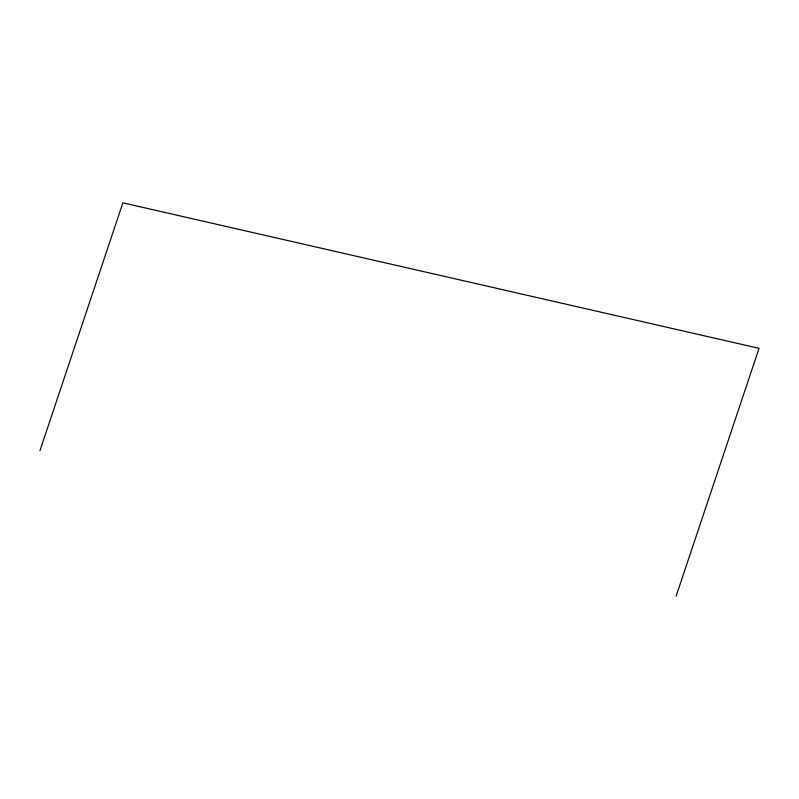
<?xml version="1.0" encoding="UTF-8"?>
<svg xmlns="http://www.w3.org/2000/svg" width="799" height="799" viewBox="0 0 799 799"><rect width="100%" height="100%" fill="white"/><g stroke="black" fill="none" stroke-linecap="round" stroke-linejoin="round"><path stroke-width="1.2" d="M39.95 450.666L122.876 202.836L759.05 348.334L676.124 596.164"/></g></svg>
